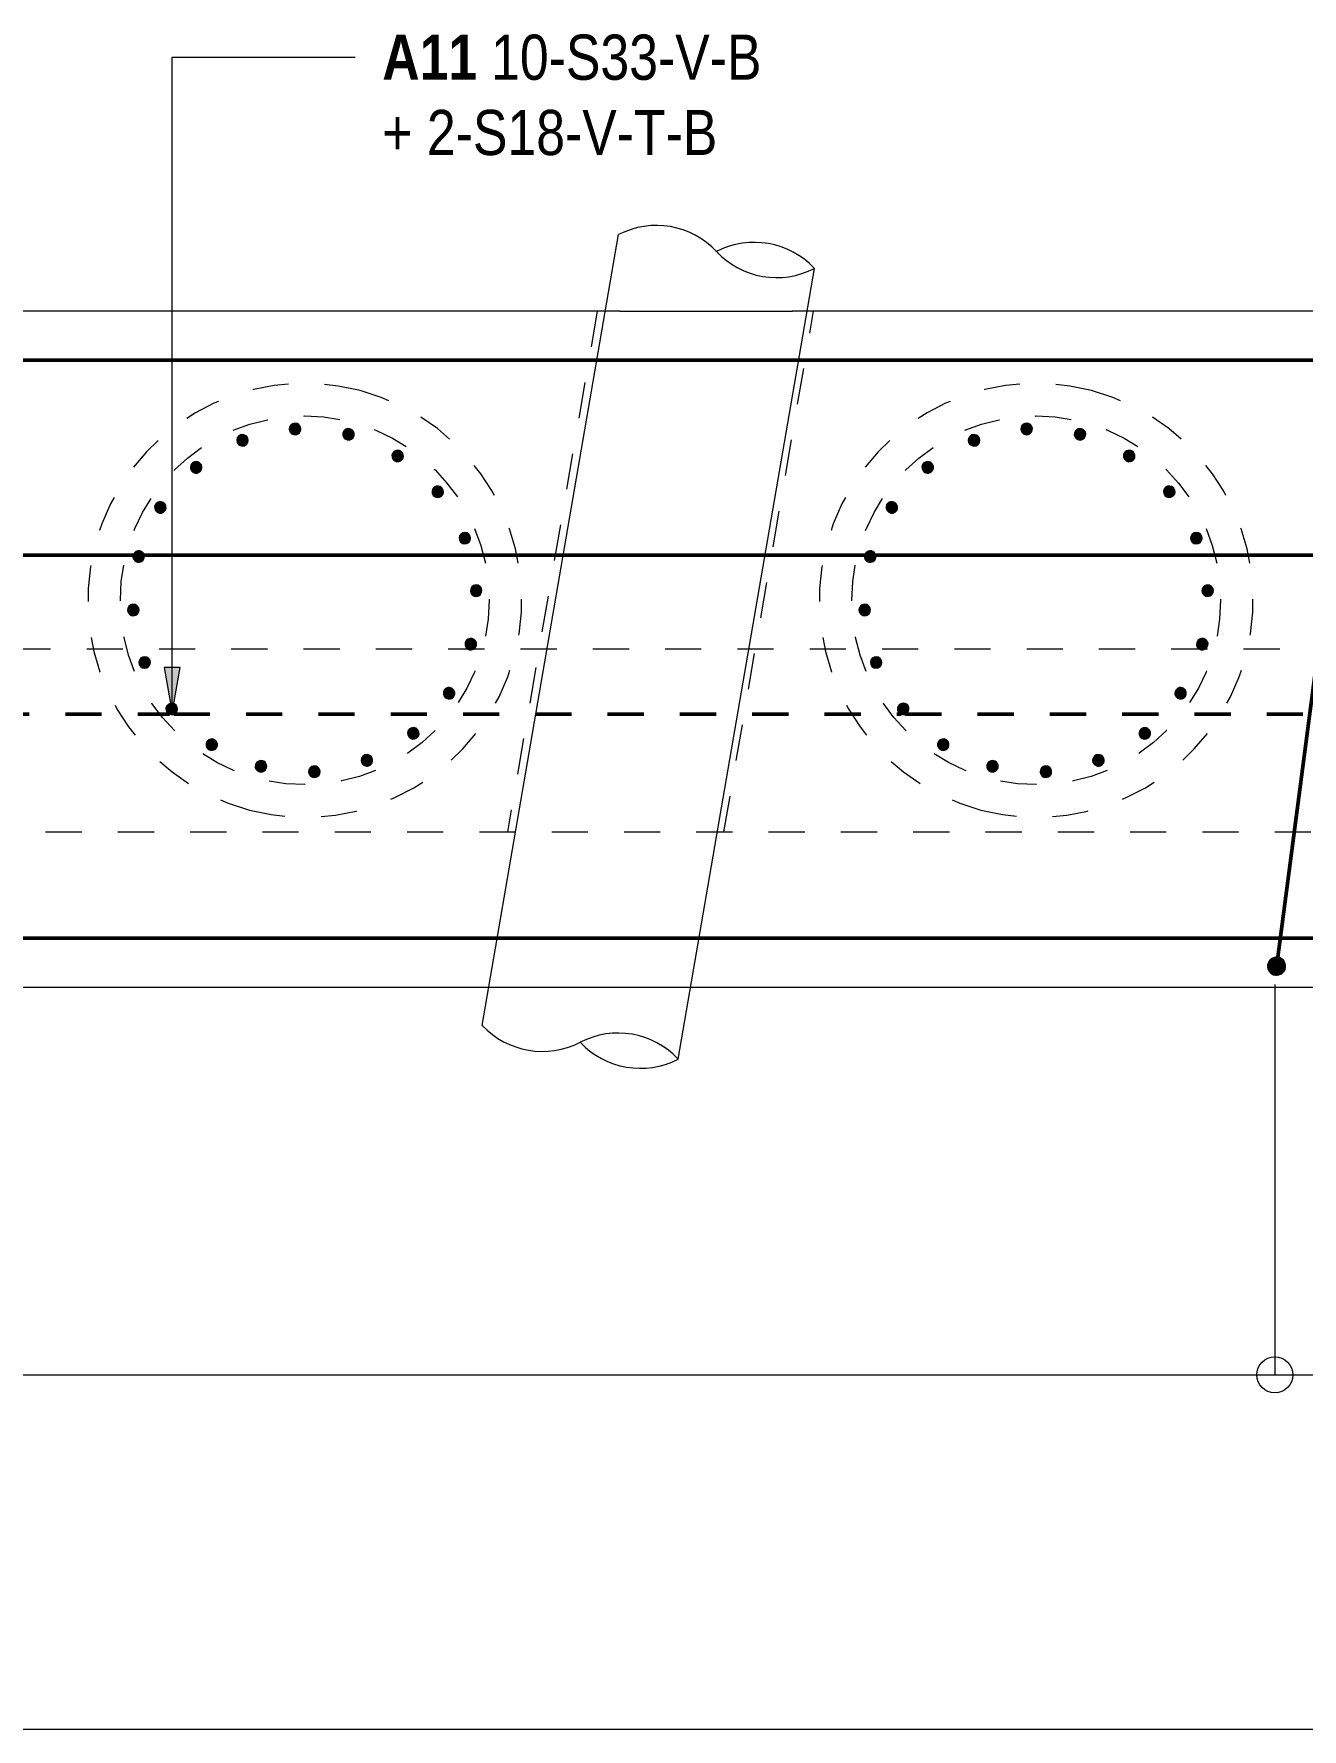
# Model space of a CAD drawing. Header units: metres. Extents: x 1110 to 1218, y -510 to 23.
# Drawn here: x 1127.015 to 1130.523, y -509.531 to -504.841 of the extents above; entities that cross this region are included whole.
import ezdxf

# ---------------------------------------------------------------- set-up
doc = ezdxf.new("R2010")
doc.units = ezdxf.units.M
doc.linetypes.add('JacobsDash', pattern=[0.0045, 0.003, -0.0015])
doc.linetypes.add('JacobsGridLine', pattern=[0.0145, 0.01, -0.001, 0.0025, -0.001])
for name, color, linetype, lineweight in [('A-ANNO-NOTE', 7, 'Continuous', 9), ('A-DETL', 7, 'Continuous', 13), ('A-DETL-GENF', 7, 'Continuous', 9), ('G-ANNO-TEXT', 7, 'Continuous', 9), ('S-BEAM', 7, 'Continuous', 50), ('S-FNDN', 7, 'Continuous', 50), ('S-GRID', 7, 'Continuous', 9)]:
    doc.layers.add(name, color=color, linetype=linetype, lineweight=lineweight)
doc.styles.add('Arial Narrow_1', font='ARIALN.TTF', dxfattribs={"height": 0.125})
doc.styles.add('Arial Narrow_B', font='ARIALNB.TTF', dxfattribs={"height": 0.125})

# ---------------------------------------------------------------- blocks, each defined once
blk = doc.blocks.new('01_SFO_FRP_Pile_CastInPlace_CS_BR08 - CAST-IN-PLACE PILE - 1200-8660993-DRG-2873072 - ABUTMENT A REINFORCEMENT PLAN Copy 1')
at = {"layer": 'S-FNDN', "color": 8, "linetype": 'JacobsDash', "lineweight": 18, "true_color": 0x808080}
for start, end in [(90, 270), (270, 90)]:
    blk.add_arc((0, 0), 0.6, start, end, dxfattribs=at)
blk = doc.blocks.new('01_SFO_FRP_Pile_CastInPlace_CS_BR08 - CAST-IN-PLACE PILE - 1200-8661025-DRG-2873072 - ABUTMENT A REINFORCEMENT PLAN Copy 1')
at = {"layer": 'S-FNDN', "color": 8, "linetype": 'JacobsDash', "lineweight": 18, "true_color": 0x808080}
for start, end in [(90, 270), (270, 90)]:
    blk.add_arc((0, 0), 0.6, start, end, dxfattribs=at)
blk = doc.blocks.new('CS_DET_Pile-Column_BreakLine - Tubular BreakLine-7608103-DRG-2873072 - ABUTMENT A REINFORCEMENT PLAN Copy 1')
at = {"layer": 'A-DETL-GENF', "color": 143, "lineweight": 18, "true_color": 0x78aac8}
for centre, start, end in [((0.1375, -0.1824), 52.9573, 127.0427), ((0.4125, -0.1824), 52.9573, 127.0427), ((0.4125, 0.182), 232.9573, 307.0427)]:
    blk.add_arc(centre, 0.2283, start, end, dxfattribs=at)
blk = doc.blocks.new('CS_DET_Pile-Column_BreakLine - Tubular BreakLine-7608189-DRG-2873072 - ABUTMENT A REINFORCEMENT PLAN Copy 1')
at = {"layer": 'A-DETL-GENF', "color": 143, "lineweight": 18, "true_color": 0x78aac8}
for centre, start, end in [((0.1375, 0.1824), 232.9573, 307.0427), ((0.4125, -0.182), 52.9573, 127.0427), ((0.4125, 0.1824), 232.9573, 307.0427)]:
    blk.add_arc(centre, 0.2283, start, end, dxfattribs=at)
blk = doc.blocks.new('CS_DET_Rebar Combined - Multiple Bar-6463039-DRG-2873072 - ABUTMENT A REINFORCEMENT PLAN Copy 1')
at = {"layer": 'A-DETL-GENF'}
for points in [[(-0.025, 0), (-0.0241, -0.0065), (-0.0217, -0.0125), (-0.0177, -0.0177), (-0.0125, -0.0217), (-0.0065, -0.0241), (0, -0.025), (0.0065, -0.0241), (0.0125, -0.0217), (0.0177, -0.0177), (0.0217, -0.0125), (0.0241, -0.0065), (0.025, 0), (0.0241, 0.0065), (0.0217, 0.0125), (0.0177, 0.0177), (0.0125, 0.0217), (0.0065, 0.0241), (0, 0.025), (-0.0065, 0.0241), (-0.0125, 0.0217), (-0.0177, 0.0177), (-0.0217, 0.0125), (-0.0241, 0.0065)], [(1.7434, 0), (1.7442, -0.0065), (1.7467, -0.0125), (1.7507, -0.0177), (1.7559, -0.0217), (1.7619, -0.0241), (1.7684, -0.025), (1.7749, -0.0241), (1.7809, -0.0217), (1.7861, -0.0177), (1.79, -0.0125), (1.7925, -0.0065), (1.7934, 0), (1.7925, 0.0065), (1.79, 0.0125), (1.7861, 0.0177), (1.7809, 0.0217), (1.7749, 0.0241), (1.7684, 0.025), (1.7619, 0.0241), (1.7559, 0.0217), (1.7507, 0.0177), (1.7467, 0.0125), (1.7442, 0.0065)]]:
    blk.add_hatch(color=256, dxfattribs=at).paths.add_polyline_path(points)
at = {"layer": 'A-DETL-GENF', "lineweight": 50}
blk.add_line((0.025, 0), (1.7434, 0), dxfattribs=at)
at = {"layer": 'A-DETL-GENF'}
for centre, start, end in [((0, 0), 360, 180), ((0, 0), 180, 360), ((1.7684, 0), 0, 180), ((1.7684, 0), 180, 360)]:
    blk.add_arc(centre, 0.025, start, end, dxfattribs=at)
blk = doc.blocks.new('T2DExtentArrowReinf_v1 - Extent-9230249-DRG-2873072 - ABUTMENT A REINFORCEMENT PLAN Copy 1')
at = {"layer": 'A-DETL-GENF'}
blk.add_line((0.125, 0), (30.477, 0), dxfattribs=at)
blk = doc.blocks.new('T2DExtentArrowReinf_v1 - Extent-9230608-DRG-2873072 - ABUTMENT A REINFORCEMENT PLAN Copy 1')
at = {"layer": 'A-DETL-GENF'}
blk.add_line((0.125, 0), (30.477, 0), dxfattribs=at)
blk = doc.blocks.new('S_Det_Reinf_Bar Section_2D Grey - N32-V1-DRG-2873072 - ABUTMENT A REINFORCEMENT PLAN Copy 1')
at = {"layer": 'A-DETL-GENF', "true_color": 0x808080}
blk.add_hatch(color=8, dxfattribs=at).paths.add_polyline_path([(0.008, -0.0139), (0.0113, -0.0113), (0.0139, -0.008), (0.0155, -0.0041), (0.016, 0), (0.0155, 0.0041), (0.0139, 0.008), (0.0113, 0.0113), (0.008, 0.0139), (0.0041, 0.0155), (0, 0.016), (-0.0041, 0.0155), (-0.008, 0.0139), (-0.0113, 0.0113), (-0.0139, 0.008), (-0.0155, 0.0041), (-0.016, 0), (-0.0155, -0.0041), (-0.0139, -0.008), (-0.0113, -0.0113), (-0.008, -0.0139), (-0.0041, -0.0155), (0, -0.016), (0.0041, -0.0155)])
at = {"layer": 'A-DETL-GENF', "color": 8, "lineweight": 18, "true_color": 0x808080}
for start, end in [(360, 180), (180, 360)]:
    blk.add_arc((0, 0), 0.016, start, end, dxfattribs=at)
blk = doc.blocks.new('S_Det_Reinf_Bar Section_2D Grey - N32-V14-DRG-2873072 - ABUTMENT A REINFORCEMENT PLAN Copy 1')
at = {"layer": 'A-DETL-GENF', "true_color": 0x808080}
blk.add_hatch(color=8, dxfattribs=at).paths.add_polyline_path([(0.0155, 0.0041), (0.0139, 0.008), (0.0113, 0.0113), (0.008, 0.0139), (0.0041, 0.0155), (0, 0.016), (-0.0041, 0.0155), (-0.008, 0.0139), (-0.0113, 0.0113), (-0.0139, 0.008), (-0.0155, 0.0041), (-0.0159, -0.0008), (-0.0155, -0.0041), (-0.0139, -0.008), (-0.0113, -0.0113), (-0.008, -0.0139), (-0.0041, -0.0155), (0, -0.016), (0.0041, -0.0155), (0.008, -0.0139), (0.0113, -0.0113), (0.0139, -0.008), (0.0155, -0.0041), (0.016, 0)])
at = {"layer": 'A-DETL-GENF', "color": 8, "lineweight": 18, "true_color": 0x808080}
for start, end in [(360, 180), (180, 360)]:
    blk.add_arc((0, 0), 0.016, start, end, dxfattribs=at)
blk = doc.blocks.new('S_Det_Reinf_Bar Section_2D Grey - N32-V15-DRG-2873072 - ABUTMENT A REINFORCEMENT PLAN Copy 1')
at = {"layer": 'A-DETL-GENF', "true_color": 0x808080}
blk.add_hatch(color=8, dxfattribs=at).paths.add_polyline_path([(0.0041, 0.0155), (0, 0.016), (-0.0041, 0.0155), (-0.008, 0.0139), (-0.0113, 0.0113), (-0.0139, 0.008), (-0.0155, 0.0041), (-0.0159, -0.0007), (-0.0155, -0.0041), (-0.0139, -0.008), (-0.0113, -0.0113), (-0.008, -0.0139), (-0.0041, -0.0155), (0, -0.016), (0.0041, -0.0155), (0.008, -0.0139), (0.0113, -0.0113), (0.0139, -0.008), (0.0155, -0.0041), (0.016, 0), (0.0155, 0.0041), (0.0139, 0.008), (0.0113, 0.0113), (0.008, 0.0139)])
at = {"layer": 'A-DETL-GENF', "color": 8, "lineweight": 18, "true_color": 0x808080}
for start, end in [(360, 180), (180, 360)]:
    blk.add_arc((0, 0), 0.016, start, end, dxfattribs=at)

msp = doc.modelspace()

# ---------------------------------------------------------------- hatches: boundary and pattern name
at = {"layer": 'G-ANNO-TEXT'}
msp.add_hatch(color=256, dxfattribs=at).paths.add_polyline_path([(1127.3974, -506.719), (1127.4194, -506.594), (1127.3754, -506.594)])

# ---------------------------------------------------------------- linework, layer by layer
at = {"layer": 'A-ANNO-NOTE'}
msp.add_circle((1130.4474, -508.5507), 0.05, dxfattribs=at)
at = {"layer": 'A-DETL', "color": 143, "lineweight": 18, "true_color": 0x78aac8}
for p, q in [((1128.2551, -507.5837), (1128.6321, -505.396)), ((1128.7972, -507.6771), (1129.1741, -505.4893))]:
    msp.add_line(p, q, dxfattribs=at)
at = {"layer": 'A-DETL', "color": 8, "linetype": 'JacobsDash', "lineweight": 18, "true_color": 0x808080}
for p, q in [((1128.5729, -505.6079), (1128.3248, -507.0479)), ((1128.9235, -507.0479), (1129.1716, -505.6079)), ((1126.4471, -507.0479), (1143.1915, -507.0479))]:
    msp.add_line(p, q, dxfattribs=at)
at = {"layer": 'A-DETL', "lineweight": 50}
for p, q in [((1123.4824, -505.7429), (1135.4824, -505.7429)), ((1123.0203, -506.2829), (1127.2891, -506.2829)), ((1127.3201, -506.2829), (1129.3125, -506.2829)), ((1129.3435, -506.2829), (1130.7434, -506.2829)), ((1135.4824, -507.3429), (1123.4824, -507.3429))]:
    msp.add_line(p, q, dxfattribs=at)
at = {"layer": 'A-DETL', "linetype": 'JacobsDash', "lineweight": 50}
for p, q in [((1123.102, -506.7229), (1127.39, -506.7229)), ((1127.4018, -506.7229), (1129.4134, -506.7229)), ((1129.4251, -506.7229), (1131.4428, -506.7229))]:
    msp.add_line(p, q, dxfattribs=at)
at = {"layer": 'A-DETL', "lineweight": 18}
msp.add_line((1130.4474, -507.4707), (1130.4474, -508.5507), dxfattribs=at)
at = {"layer": 'A-DETL', "color": 8, "linetype": 'JacobsDash', "lineweight": 9, "true_color": 0x808080}
for centre in [(1127.7639, -506.4077), (1129.7873, -506.4077)]:
    msp.add_circle(centre, 0.51, dxfattribs=at)
at = {"layer": 'G-ANNO-TEXT'}
for p, q in [((1127.3974, -504.905), (1127.9034, -504.905)), ((1127.3974, -506.719), (1127.3974, -504.905)), ((1127.4194, -506.594), (1127.3754, -506.594)), ((1127.3754, -506.594), (1127.3974, -506.719)), ((1127.3974, -506.719), (1127.4194, -506.594))]:
    msp.add_line(p, q, dxfattribs=at)
at = {"layer": 'S-BEAM', "lineweight": 13}
for p, q in [((1128.636, -505.6079), (1126.3656, -505.6079)), ((1128.636, -505.6079), (1128.5976, -505.6079)), ((1132.6167, -505.6079), (1129.1123, -505.6079)), ((1129.1507, -505.6079), (1129.1123, -505.6079)), ((1126.3656, -507.4779), (1143.1164, -507.4779))]:
    msp.add_line(p, q, dxfattribs=at)
at = {"layer": 'S-BEAM', "lineweight": 13, "flags": 128}
for points in [[(1128.6351, -505.6079), (1128.6525, -505.6079), (1128.7013, -505.6079), (1128.7557, -505.6079), (1128.8139, -505.6079), (1128.8741, -505.6079)], [(1128.8741, -505.6079), (1128.9344, -505.6079), (1128.9926, -505.6079), (1129.047, -505.6079), (1129.0958, -505.6079), (1129.1132, -505.6079)]]:
    msp.add_lwpolyline(points, dxfattribs=at)
at = {"layer": 'S-GRID', "linetype": 'JacobsGridLine', "lineweight": 18}
msp.add_line((1143.4609, -506.5429), (1111.4388, -506.5429), dxfattribs=at)

# ---------------------------------------------------------------- block references
at = {"layer": 'A-DETL-GENF', "color": 143, "true_color": 0x78aac8, "rotation": 350.2242198679269}
for name, p in [('CS_DET_Pile-Column_BreakLine - Tubular BreakLine-7608103-DRG-2873072 - ABUTMENT A REINFORCEMENT PLAN Copy 1', (1128.6321, -505.3958)), ('CS_DET_Pile-Column_BreakLine - Tubular BreakLine-7608189-DRG-2873072 - ABUTMENT A REINFORCEMENT PLAN Copy 1', (1128.2549, -507.5839))]:
    msp.add_blockref(name, p, dxfattribs=at)
at = {"layer": 'A-DETL-GENF', "rotation": 82.53369676710999}
msp.add_blockref('CS_DET_Rebar Combined - Multiple Bar-6463039-DRG-2873072 - ABUTMENT A REINFORCEMENT PLAN Copy 1', (1130.452, -507.4199), dxfattribs=at)
at = {"layer": 'A-DETL-GENF', "color": 8, "true_color": 0x808080}
for name, p, rotation in [('S_Det_Reinf_Bar Section_2D Grey - N32-V1-DRG-2873072 - ABUTMENT A REINFORCEMENT PLAN Copy 1', (1127.7372, -505.9335), 3.223888889022546), ('S_Det_Reinf_Bar Section_2D Grey - N32-V1-DRG-2873072 - ABUTMENT A REINFORCEMENT PLAN Copy 1', (1129.7606, -505.9335), 3.223888889022546), ('S_Det_Reinf_Bar Section_2D Grey - N32-V1-DRG-2873072 - ABUTMENT A REINFORCEMENT PLAN Copy 1', (1127.5919, -505.965), 21.22388888902767), ('S_Det_Reinf_Bar Section_2D Grey - N32-V1-DRG-2873072 - ABUTMENT A REINFORCEMENT PLAN Copy 1', (1127.885, -505.9484), 345.2238888891193), ('S_Det_Reinf_Bar Section_2D Grey - N32-V1-DRG-2873072 - ABUTMENT A REINFORCEMENT PLAN Copy 1', (1129.6153, -505.965), 21.22388888902767), ('S_Det_Reinf_Bar Section_2D Grey - N32-V1-DRG-2873072 - ABUTMENT A REINFORCEMENT PLAN Copy 1', (1129.9084, -505.9484), 345.2238888891193), ('S_Det_Reinf_Bar Section_2D Grey - N32-V1-DRG-2873072 - ABUTMENT A REINFORCEMENT PLAN Copy 1', (1127.4635, -506.0398), 39.22388888903279), ('S_Det_Reinf_Bar Section_2D Grey - N32-V1-DRG-2873072 - ABUTMENT A REINFORCEMENT PLAN Copy 1', (1128.021, -506.0084), 327.2238888891142), ('S_Det_Reinf_Bar Section_2D Grey - N32-V1-DRG-2873072 - ABUTMENT A REINFORCEMENT PLAN Copy 1', (1129.4869, -506.0398), 39.22388888903279), ('S_Det_Reinf_Bar Section_2D Grey - N32-V1-DRG-2873072 - ABUTMENT A REINFORCEMENT PLAN Copy 1', (1130.0444, -506.0084), 327.2238888891142), ('S_Det_Reinf_Bar Section_2D Grey - N32-V1-DRG-2873072 - ABUTMENT A REINFORCEMENT PLAN Copy 1', (1128.1319, -506.1074), 309.2238888891091), ('S_Det_Reinf_Bar Section_2D Grey - N32-V1-DRG-2873072 - ABUTMENT A REINFORCEMENT PLAN Copy 1', (1130.1553, -506.1074), 309.2238888891091), ('S_Det_Reinf_Bar Section_2D Grey - N32-V1-DRG-2873072 - ABUTMENT A REINFORCEMENT PLAN Copy 1', (1127.3645, -506.1506), 57.22388888903787), ('S_Det_Reinf_Bar Section_2D Grey - N32-V1-DRG-2873072 - ABUTMENT A REINFORCEMENT PLAN Copy 1', (1129.3879, -506.1506), 57.22388888903787), ('S_Det_Reinf_Bar Section_2D Grey - N32-V1-DRG-2873072 - ABUTMENT A REINFORCEMENT PLAN Copy 1', (1128.2067, -506.2358), 291.223888889104), ('S_Det_Reinf_Bar Section_2D Grey - N32-V1-DRG-2873072 - ABUTMENT A REINFORCEMENT PLAN Copy 1', (1130.2301, -506.2358), 291.223888889104), ('S_Det_Reinf_Bar Section_2D Grey - N32-V1-DRG-2873072 - ABUTMENT A REINFORCEMENT PLAN Copy 1', (1127.3046, -506.2866), 75.22388888904297), ('S_Det_Reinf_Bar Section_2D Grey - N32-V1-DRG-2873072 - ABUTMENT A REINFORCEMENT PLAN Copy 1', (1129.328, -506.2866), 75.22388888904297), ('S_Det_Reinf_Bar Section_2D Grey - N32-V1-DRG-2873072 - ABUTMENT A REINFORCEMENT PLAN Copy 1', (1128.2381, -506.381), 273.2238888890989), ('S_Det_Reinf_Bar Section_2D Grey - N32-V1-DRG-2873072 - ABUTMENT A REINFORCEMENT PLAN Copy 1', (1130.2615, -506.381), 273.2238888890989), ('S_Det_Reinf_Bar Section_2D Grey - N32-V1-DRG-2873072 - ABUTMENT A REINFORCEMENT PLAN Copy 1', (1127.2896, -506.4345), 93.22388888904806), ('S_Det_Reinf_Bar Section_2D Grey - N32-V1-DRG-2873072 - ABUTMENT A REINFORCEMENT PLAN Copy 1', (1129.313, -506.4345), 93.22388888904806), ('S_Det_Reinf_Bar Section_2D Grey - N32-V1-DRG-2873072 - ABUTMENT A REINFORCEMENT PLAN Copy 1', (1128.2232, -506.5289), 255.2238888890938), ('S_Det_Reinf_Bar Section_2D Grey - N32-V14-DRG-2873072 - ABUTMENT A REINFORCEMENT PLAN Copy 1', (1130.2466, -506.5289), 255.2238888890938), ('S_Det_Reinf_Bar Section_2D Grey - N32-V1-DRG-2873072 - ABUTMENT A REINFORCEMENT PLAN Copy 1', (1127.3211, -506.5797), 111.2238888890531), ('S_Det_Reinf_Bar Section_2D Grey - N32-V1-DRG-2873072 - ABUTMENT A REINFORCEMENT PLAN Copy 1', (1129.3445, -506.5797), 111.2238888890531), ('S_Det_Reinf_Bar Section_2D Grey - N32-V1-DRG-2873072 - ABUTMENT A REINFORCEMENT PLAN Copy 1', (1128.1633, -506.6649), 237.2238888890888), ('S_Det_Reinf_Bar Section_2D Grey - N32-V1-DRG-2873072 - ABUTMENT A REINFORCEMENT PLAN Copy 1', (1130.1867, -506.6649), 237.2238888890888), ('S_Det_Reinf_Bar Section_2D Grey - N32-V1-DRG-2873072 - ABUTMENT A REINFORCEMENT PLAN Copy 1', (1127.3959, -506.7081), 129.2238888890582), ('S_Det_Reinf_Bar Section_2D Grey - N32-V1-DRG-2873072 - ABUTMENT A REINFORCEMENT PLAN Copy 1', (1129.4193, -506.7081), 129.2238888890582), ('S_Det_Reinf_Bar Section_2D Grey - N32-V1-DRG-2873072 - ABUTMENT A REINFORCEMENT PLAN Copy 1', (1128.0643, -506.7757), 219.2238888890837), ('S_Det_Reinf_Bar Section_2D Grey - N32-V1-DRG-2873072 - ABUTMENT A REINFORCEMENT PLAN Copy 1', (1130.0876, -506.7757), 219.2238888890837), ('S_Det_Reinf_Bar Section_2D Grey - N32-V1-DRG-2873072 - ABUTMENT A REINFORCEMENT PLAN Copy 1', (1127.5068, -506.8071), 147.2238888890633), ('S_Det_Reinf_Bar Section_2D Grey - N32-V1-DRG-2873072 - ABUTMENT A REINFORCEMENT PLAN Copy 1', (1129.5301, -506.8071), 147.2238888890633), ('S_Det_Reinf_Bar Section_2D Grey - N32-V1-DRG-2873072 - ABUTMENT A REINFORCEMENT PLAN Copy 1', (1127.6428, -506.867), 165.2238888890684), ('S_Det_Reinf_Bar Section_2D Grey - N32-V1-DRG-2873072 - ABUTMENT A REINFORCEMENT PLAN Copy 1', (1127.9359, -506.8505), 201.2238888890786), ('S_Det_Reinf_Bar Section_2D Grey - N32-V1-DRG-2873072 - ABUTMENT A REINFORCEMENT PLAN Copy 1', (1129.6661, -506.867), 165.2238888890684), ('S_Det_Reinf_Bar Section_2D Grey - N32-V15-DRG-2873072 - ABUTMENT A REINFORCEMENT PLAN Copy 1', (1129.9592, -506.8505), 201.2238888890786), ('S_Det_Reinf_Bar Section_2D Grey - N32-V1-DRG-2873072 - ABUTMENT A REINFORCEMENT PLAN Copy 1', (1127.7906, -506.882), 183.2238888890734), ('S_Det_Reinf_Bar Section_2D Grey - N32-V1-DRG-2873072 - ABUTMENT A REINFORCEMENT PLAN Copy 1', (1129.814, -506.882), 183.2238888890734)]:
    msp.add_blockref(name, p, dxfattribs=dict(at, rotation=rotation))
at = {"layer": 'A-DETL-GENF'}
for name, p in [('T2DExtentArrowReinf_v1 - Extent-9230608-DRG-2873072 - ABUTMENT A REINFORCEMENT PLAN Copy 1', (1112.415, -509.5307)), ('T2DExtentArrowReinf_v1 - Extent-9230249-DRG-2873072 - ABUTMENT A REINFORCEMENT PLAN Copy 1', (1112.415, -508.5507))]:
    msp.add_blockref(name, p, dxfattribs=at)
at = {"layer": 'S-FNDN', "color": 8, "linetype": 'JacobsDash', "lineweight": 18, "true_color": 0x808080, "rotation": 165.2238888888883}
for name, p in [('01_SFO_FRP_Pile_CastInPlace_CS_BR08 - CAST-IN-PLACE PILE - 1200-8661025-DRG-2873072 - ABUTMENT A REINFORCEMENT PLAN Copy 1', (1127.7639, -506.4077)), ('01_SFO_FRP_Pile_CastInPlace_CS_BR08 - CAST-IN-PLACE PILE - 1200-8660993-DRG-2873072 - ABUTMENT A REINFORCEMENT PLAN Copy 1', (1129.7873, -506.4077))]:
    msp.add_blockref(name, p, dxfattribs=at)

# ---------------------------------------------------------------- texts
at = {"layer": 'G-ANNO-TEXT', "char_height": 0.125, "attachment_point": 1, "bg_fill": 3, "box_fill_scale": 1, "bg_fill_color": 256, "bg_fill_true_color": 13158600, "bg_fill_transparency": 0}
for s, insert, style in [('A11 ', (1127.9784, -504.8425), 'Arial Narrow_B'), ('+ 2-S18-V-T-B', (1127.9784, -505.0508), 'Arial Narrow_1')]:
    msp.add_mtext(s, dxfattribs=dict(at, insert=insert, style=style))

# ---------------------------------------------------------------- next in the draw order: texts
at = {"layer": 'G-ANNO-TEXT', "insert": (1128.2794, -504.8425), "char_height": 0.125, "attachment_point": 1, "style": 'Arial Narrow_1', "bg_fill": 3, "box_fill_scale": 1, "bg_fill_color": 256, "bg_fill_true_color": 13158600, "bg_fill_transparency": 0}
msp.add_mtext('10-S33-V-B', dxfattribs=at)

doc.saveas('drawing.dxf')
